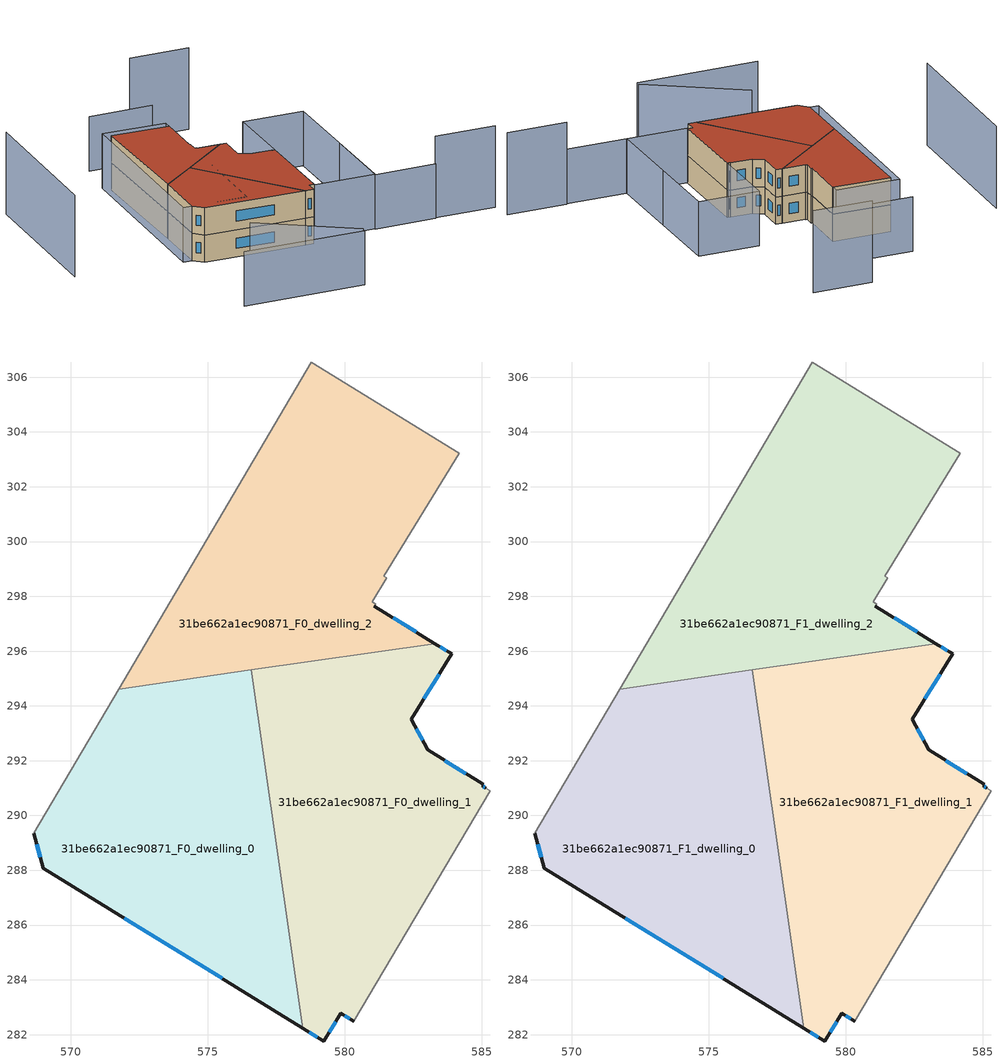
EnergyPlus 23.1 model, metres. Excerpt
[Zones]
31be662a1ec90871_F0_dwelling_0
 floor ground (EU_floor_Construction): 576.59,295.31 578.47,282.24 568.98,288.07 568.64,289.34 571.74,294.61 z0
 wall outside (EU_wall_Construction): 568.64,289.34 568.98,288.07 578.47,282.24 z0:3
 wall adiabatic (EU_wall_Construction): 571.74,294.61 568.64,289.34 z0:3
 wall to 31be662a1ec90871_F0_dwelling_1 (EU_wall_Construction): 578.47,282.24 576.59,295.31 z0:3
 wall to 31be662a1ec90871_F0_dwelling_2 (EU_wall_Construction): 576.59,295.31 571.74,294.61 z0:3
 window (EU_Window_Construction): 571.94,286.25 575.52,284.05 / 568.75,288.95 568.88,288.47 z0.93:2.07
31be662a1ec90871_F0_dwelling_1
 floor ground (EU_floor_Construction): 583.9,295.9 582.42,293.51 583.02,292.39 585.05,291.14 585.02,291.08 585.15,291 585.31,290.9 580.32,282.5 579.85,282.78 579.23,281.77 578.47,282.24 576.59,295.31 583.29,296.28 z0
 wall outside (EU_wall_Construction): 585.15,291 585.02,291.08 585.05,291.14 583.02,292.39 582.42,293.51 583.9,295.9 583.29,296.28 / 578.47,282.24 579.23,281.77 579.85,282.78 580.32,282.5 z0:3
 wall adiabatic (EU_wall_Construction): 580.32,282.5 585.31,290.9 585.15,291 z0:3
 wall to 31be662a1ec90871_F0_dwelling_2 (EU_wall_Construction): 583.29,296.28 576.59,295.31 z0:3
 window (EU_Window_Construction): 582.88,294.25 583.44,295.16 / 582.83,292.74 582.61,293.16 / 584.42,291.53 583.65,292 / 585.11,291.02 585.06,291.05 / 580,282.69 580.18,282.58 / 579.43,282.08 579.66,282.47 / 578.71,282.09 578.99,281.91 / 583.71,296.02 583.48,296.16 z0.93:2.07
31be662a1ec90871_F0_dwelling_2
 floor ground (EU_floor_Construction): 584.18,303.22 581.42,298.74 581.53,298.67 581,297.79 581.13,297.71 581.08,297.63 583.29,296.28 571.74,294.61 578.78,306.55 z0
 wall outside (EU_wall_Construction): 583.29,296.28 581.08,297.63 z0:3
 wall adiabatic (EU_wall_Construction): 581.08,297.63 581.13,297.71 581,297.79 581.53,298.67 581.42,298.74 584.18,303.22 578.78,306.55 571.74,294.61 z0:3
 window (EU_Window_Construction): 582.6,296.7 581.77,297.21 z0.93:2.07
31be662a1ec90871_F1_dwelling_0
 floor to 31be662a1ec90871_F0_dwelling_0 (EU_floor_Construction): 576.59,295.31 578.47,282.24 568.98,288.07 568.64,289.34 571.74,294.61 z3
 wall outside (EU_wall_Construction): 568.64,289.34 568.98,288.07 578.47,282.24 z3:6
 wall adiabatic (EU_wall_Construction): 571.74,294.61 568.64,289.34 z3:6
 wall to 31be662a1ec90871_F1_dwelling_1 (EU_wall_Construction): 578.47,282.24 576.59,295.31 z3:6
 wall to 31be662a1ec90871_F1_dwelling_2 (EU_wall_Construction): 576.59,295.31 571.74,294.61 z3:6
 window (EU_Window_Construction): 571.94,286.25 575.52,284.05 / 568.75,288.95 568.88,288.47 z3.93:5.07
 roof outside (EU_roof_Construction): 578.47,282.24 576.59,295.31 571.74,294.61 568.64,289.34 568.98,288.07 z6
31be662a1ec90871_F1_dwelling_1
 floor to 31be662a1ec90871_F0_dwelling_1 (EU_floor_Construction): 583.9,295.9 582.42,293.51 583.02,292.39 585.05,291.14 585.02,291.08 585.15,291 585.31,290.9 580.32,282.5 579.85,282.78 579.23,281.77 578.47,282.24 576.59,295.31 583.29,296.28 z3
 wall outside (EU_wall_Construction): 585.15,291 585.02,291.08 585.05,291.14 583.02,292.39 582.42,293.51 583.9,295.9 583.29,296.28 / 578.47,282.24 579.23,281.77 579.85,282.78 580.32,282.5 z3:6
 wall adiabatic (EU_wall_Construction): 580.32,282.5 585.31,290.9 585.15,291 z3:6
 wall to 31be662a1ec90871_F1_dwelling_2 (EU_wall_Construction): 583.29,296.28 576.59,295.31 z3:6
 window (EU_Window_Construction): 582.88,294.25 583.44,295.16 / 582.83,292.74 582.61,293.16 / 584.42,291.53 583.65,292 / 585.11,291.02 585.06,291.05 / 580,282.69 580.18,282.58 / 579.43,282.08 579.66,282.47 / 578.71,282.09 578.99,281.91 / 583.71,296.02 583.48,296.16 z3.93:5.07
 roof outside (EU_roof_Construction): 580.32,282.5 585.31,290.9 585.15,291 585.02,291.08 585.05,291.14 583.02,292.39 582.42,293.51 583.9,295.9 583.29,296.28 576.59,295.31 578.47,282.24 579.23,281.77 579.85,282.78 z6
31be662a1ec90871_F1_dwelling_2
 floor to 31be662a1ec90871_F0_dwelling_2 (EU_floor_Construction): 584.18,303.22 581.42,298.74 581.53,298.67 581,297.79 581.13,297.71 581.08,297.63 583.29,296.28 571.74,294.61 578.78,306.55 z3
 wall outside (EU_wall_Construction): 583.29,296.28 581.08,297.63 z3:6
 wall adiabatic (EU_wall_Construction): 581.08,297.63 581.13,297.71 581,297.79 581.53,298.67 581.42,298.74 584.18,303.22 578.78,306.55 571.74,294.61 z3:6
 window (EU_Window_Construction): 582.6,296.7 581.77,297.21 z3.93:5.07
 roof outside (EU_roof_Construction): 583.29,296.28 581.08,297.63 581.13,297.71 581,297.79 581.53,298.67 581.42,298.74 584.18,303.22 578.78,306.55 571.74,294.61 z6
shading: 568.49,282.1 573.8,271.81 / 561.99,278.22 573.54,271.42 / 591.74,275.48 585.98,278.9 / 585.98,278.9 595.12,294.28 / 587.54,307.68 581.53,311.23 / 595.15,294.33 586.03,278.98 / 586.03,278.98 580.27,282.41 / 580.27,282.41 589.38,297.75 / 589.38,297.75 595.15,294.33 / 567.76,289.88 578.65,307.59 / 578.65,307.59 584.61,303.93 / 584.61,303.93 573.72,286.22 / 573.72,286.22 567.76,289.88 z0:6; 567.56,311.71 558.3,296.65 / 597.53,272.22 591.82,275.61 / 596.13,309.21 590.49,312.56 z0:9
[Building]
EU S2 Campaign: North Axis=0; Terrain=City; Solar Distribution=FullExterior
[Site:Location]
Montreal-Trudeau.Intl.AP: Latitude=45.4667; Longitude=-73.75; Time Zone=-5; Elevation=36
[SizingPeriod:WeatherFileDays]
AnnualSizingPeriod: Begin Month=1; Begin Day of Month=1; End Month=12; End Day of Month=31; Day of Week for Start Day=Monday; Use Weather File Daylight Saving Period=No; Use Weather File Rain and Snow Indicators=No
[MATERIAL]
EU_InternalMass_Material: Roughness=MediumRough; Thickness=0.1; Conductivity=1; Density=1800; Specific Heat=900; Thermal Absorptance=0.9; Solar Absorptance=0.7; Visible Absorptance=0.7
[MATERIAL:NOMASS] Roughness=MediumRough; Thermal Absorptance=0.9; Solar Absorptance=0.7; Visible Absorptance=0.7
Name | Thermal Resistance
EU_wall_NoMass; EU_floor_NoMass | 1.36485
EU_roof_NoMass | 2.55992
[WINDOWMATERIAL:SIMPLEGLAZINGSYSTEM]
EU_Window_SimpleGlazing: UFactor=3.92339; Solar Heat Gain Coefficient=0.8; Visible Transmittance=0.8
[CONSTRUCTION]
EU_wall_Construction: EU_wall_NoMass
EU_roof_Construction: EU_roof_NoMass
EU_floor_Construction: EU_floor_NoMass
EU_Window_Construction: EU_Window_SimpleGlazing
EU_InternalMass_Construction: EU_InternalMass_Material
[ZONE] Type=1; Multiplier=1; Ceiling Height=autocalculate; Floor Area=autocalculate; Part of Total Floor Area=Yes
Name | Volume
31be662a1ec90871_F0_dwelling_0; 31be662a1ec90871_F1_dwelling_0 | 222.923
31be662a1ec90871_F0_dwelling_1; 31be662a1ec90871_F1_dwelling_1 | 222.932
31be662a1ec90871_F0_dwelling_2; 31be662a1ec90871_F1_dwelling_2 | 222.913
[INTERNALMASS] Construction=EU_InternalMass_Construction
Name | Zone or ZoneList | Surface Area
31be662a1ec90871_F0_dwelling_0_EU_InternalMass | 31be662a1ec90871_F0_dwelling_0 | 74.3092
31be662a1ec90871_F0_dwelling_1_EU_InternalMass | 31be662a1ec90871_F0_dwelling_1 | 74.3117
31be662a1ec90871_F0_dwelling_2_EU_InternalMass | 31be662a1ec90871_F0_dwelling_2 | 74.3049
31be662a1ec90871_F1_dwelling_0_EU_InternalMass | 31be662a1ec90871_F1_dwelling_0 | 74.3092
31be662a1ec90871_F1_dwelling_1_EU_InternalMass | 31be662a1ec90871_F1_dwelling_1 | 74.3117
31be662a1ec90871_F1_dwelling_2_EU_InternalMass | 31be662a1ec90871_F1_dwelling_2 | 74.3049
[OTHEREQUIPMENT] Fuel Type=Electricity; Design Level Calculation Method=Watts/Area; Power per Zone Floor Area=1; Fraction Latent=0; Fraction Radiant=0; Fraction Lost=0; Carbon Dioxide Generation Rate=0; EndUse Subcategory=EU_Step8_InternalGains
Name | Zone or ZoneList or Space or SpaceList | Schedule
EU_Step8_InternalGain_31be662a1ec90871_F0_dwelling_0_f000 | 31be662a1ec90871_F0_dwelling_0 | EU_Step8_GainSchedule_31be662a1ec90871_F0_dwelling_0_f000
EU_Step8_InternalGain_31be662a1ec90871_F0_dwelling_1_f000 | 31be662a1ec90871_F0_dwelling_1 | EU_Step8_GainSchedule_31be662a1ec90871_F0_dwelling_1_f000
EU_Step8_InternalGain_31be662a1ec90871_F0_dwelling_2_f000 | 31be662a1ec90871_F0_dwelling_2 | EU_Step8_GainSchedule_31be662a1ec90871_F0_dwelling_2_f000
EU_Step8_InternalGain_31be662a1ec90871_F1_dwelling_0_f000 | 31be662a1ec90871_F1_dwelling_0 | EU_Step8_GainSchedule_31be662a1ec90871_F1_dwelling_0_f000
EU_Step8_InternalGain_31be662a1ec90871_F1_dwelling_1_f000 | 31be662a1ec90871_F1_dwelling_1 | EU_Step8_GainSchedule_31be662a1ec90871_F1_dwelling_1_f000
EU_Step8_InternalGain_31be662a1ec90871_F1_dwelling_2_f000 | 31be662a1ec90871_F1_dwelling_2 | EU_Step8_GainSchedule_31be662a1ec90871_F1_dwelling_2_f000
[ZONEVENTILATION:DESIGNFLOWRATE] Schedule=EU_AlwaysOn; Design Flow Rate Calculation Method=AirChanges/Hour; Air Changes per Hour=0.860309; Ventilation Type=Natural; Fan Pressure Rise=0; Fan Total Efficiency=1; Constant Term Coefficient=1; Temperature Term Coefficient=0; Velocity Term Coefficient=0; Velocity Squared Term Coefficient=0; Minimum Indoor Temperature=-100; Maximum Indoor Temperature=100; Delta Temperature=-100; Minimum Outdoor Temperature=-100; Maximum Outdoor Temperature=100; Maximum Wind Speed=40
Name | Zone or ZoneList or Space or SpaceList
EU_ConstantAir_31be662a1ec90871_F0_dwelling_0 | 31be662a1ec90871_F0_dwelling_0
EU_ConstantAir_31be662a1ec90871_F0_dwelling_1 | 31be662a1ec90871_F0_dwelling_1
EU_ConstantAir_31be662a1ec90871_F0_dwelling_2 | 31be662a1ec90871_F0_dwelling_2
EU_ConstantAir_31be662a1ec90871_F1_dwelling_0 | 31be662a1ec90871_F1_dwelling_0
EU_ConstantAir_31be662a1ec90871_F1_dwelling_1 | 31be662a1ec90871_F1_dwelling_1
EU_ConstantAir_31be662a1ec90871_F1_dwelling_2 | 31be662a1ec90871_F1_dwelling_2
[HVACTEMPLATE:THERMOSTAT] Constant Heating Setpoint=20; Constant Cooling Setpoint=50
EU_HeatOnly_31be662a1ec90871_F0_dwelling_0; EU_HeatOnly_31be662a1ec90871_F0_dwelling_1; EU_HeatOnly_31be662a1ec90871_F0_dwelling_2; EU_HeatOnly_31be662a1ec90871_F1_dwelling_0; EU_HeatOnly_31be662a1ec90871_F1_dwelling_1; EU_HeatOnly_31be662a1ec90871_F1_dwelling_2
[HVACTEMPLATE:ZONE:IDEALLOADSAIRSYSTEM] System Availability Schedule=EU_AlwaysOn; Maximum Heating Supply Air Temperature=50; Minimum Cooling Supply Air Temperature=13; Maximum Heating Supply Air Humidity Ratio=0.0156; Minimum Cooling Supply Air Humidity Ratio=0.0077; Heating Limit=NoLimit; Cooling Limit=NoLimit; Heating Availability Schedule=EU_AlwaysOn; Cooling Availability Schedule=EU_CoolingOff; Dehumidification Control Type=ConstantSensibleHeatRatio; Cooling Sensible Heat Ratio=0.7; Dehumidification Setpoint=60; Humidification Control Type=None; Humidification Setpoint=30; Outdoor Air Method=None; Outdoor Air Flow Rate per Person=0.00944; Outdoor Air Flow Rate per Zone Floor Area=0; Outdoor Air Flow Rate per Zone=0; Demand Controlled Ventilation Type=None; Outdoor Air Economizer Type=NoEconomizer; Heat Recovery Type=None; Sensible Heat Recovery Effectiveness=0.7; Latent Heat Recovery Effectiveness=0.65
Name | Template Thermostat
31be662a1ec90871_F0_dwelling_0 | EU_HeatOnly_31be662a1ec90871_F0_dwelling_0
31be662a1ec90871_F0_dwelling_1 | EU_HeatOnly_31be662a1ec90871_F0_dwelling_1
31be662a1ec90871_F0_dwelling_2 | EU_HeatOnly_31be662a1ec90871_F0_dwelling_2
31be662a1ec90871_F1_dwelling_0 | EU_HeatOnly_31be662a1ec90871_F1_dwelling_0
31be662a1ec90871_F1_dwelling_1 | EU_HeatOnly_31be662a1ec90871_F1_dwelling_1
31be662a1ec90871_F1_dwelling_2 | EU_HeatOnly_31be662a1ec90871_F1_dwelling_2
[SIZING:ZONE] Zone Cooling Design Supply Air Temperature Input Method=SupplyAirTemperature; Zone Cooling Design Supply Air Temperature=13; Zone Heating Design Supply Air Temperature Input Method=SupplyAirTemperature; Zone Heating Design Supply Air Temperature=50; Zone Cooling Design Supply Air Humidity Ratio=0.008; Zone Heating Design Supply Air Humidity Ratio=0.008; Cooling Design Air Flow Method=DesignDay; Cooling Design Air Flow Rate=0; Cooling Minimum Air Flow per Zone Floor Area=0.000762; Cooling Minimum Air Flow=0; Cooling Minimum Air Flow Fraction=0.2; Heating Design Air Flow Method=DesignDay; Heating Design Air Flow Rate=0; Heating Maximum Air Flow per Zone Floor Area=0.002032; Heating Maximum Air Flow=0.141576; Heating Maximum Air Flow Fraction=0.3; Account for Dedicated Outdoor Air System=No; Dedicated Outdoor Air System Control Strategy=NeutralSupplyAir; Dedicated Outdoor Air Low Setpoint Temperature for Design=autosize; Dedicated Outdoor Air High Setpoint Temperature for Design=autosize; Zone Load Sizing Method=Sensible Load Only No Latent Load; Zone Latent Cooling Design Supply Air Humidity Ratio Input Method=HumidityRatioDifference; Zone Cooling Design Supply Air Humidity Ratio Difference=0.005; Zone Latent Heating Design Supply Air Humidity Ratio Input Method=HumidityRatioDifference; Zone Humidification Design Supply Air Humidity Ratio Difference=0.005
31be662a1ec90871_F0_dwelling_0; 31be662a1ec90871_F0_dwelling_1; 31be662a1ec90871_F0_dwelling_2; 31be662a1ec90871_F1_dwelling_0; 31be662a1ec90871_F1_dwelling_1; 31be662a1ec90871_F1_dwelling_2
[SCHEDULE:CONSTANT]
Name | Hourly Value
EU_AlwaysOn | 1
EU_CoolingOff | 0
[SCHEDULE:FILE] Column Number=1; Rows to Skip at Top=0; Number of Hours of Data=8760; Column Separator=Comma; Interpolate to Timestep=No; Minutes per Item=60; Adjust Schedule for Daylight Savings=Yes
Name | File
EU_Step8_GainSchedule_31be662a1ec90871_F0_dwelling_0_f000 | ../../schedules/31be662a1ec90871/31be662a1ec90871_F0_dwelling_0_f000_gain.csv
EU_Step8_GainSchedule_31be662a1ec90871_F0_dwelling_1_f000 | ../../schedules/31be662a1ec90871/31be662a1ec90871_F0_dwelling_1_f000_gain.csv
EU_Step8_GainSchedule_31be662a1ec90871_F0_dwelling_2_f000 | ../../schedules/31be662a1ec90871/31be662a1ec90871_F0_dwelling_2_f000_gain.csv
EU_Step8_GainSchedule_31be662a1ec90871_F1_dwelling_0_f000 | ../../schedules/31be662a1ec90871/31be662a1ec90871_F1_dwelling_0_f000_gain.csv
EU_Step8_GainSchedule_31be662a1ec90871_F1_dwelling_1_f000 | ../../schedules/31be662a1ec90871/31be662a1ec90871_F1_dwelling_1_f000_gain.csv
EU_Step8_GainSchedule_31be662a1ec90871_F1_dwelling_2_f000 | ../../schedules/31be662a1ec90871/31be662a1ec90871_F1_dwelling_2_f000_gain.csv
